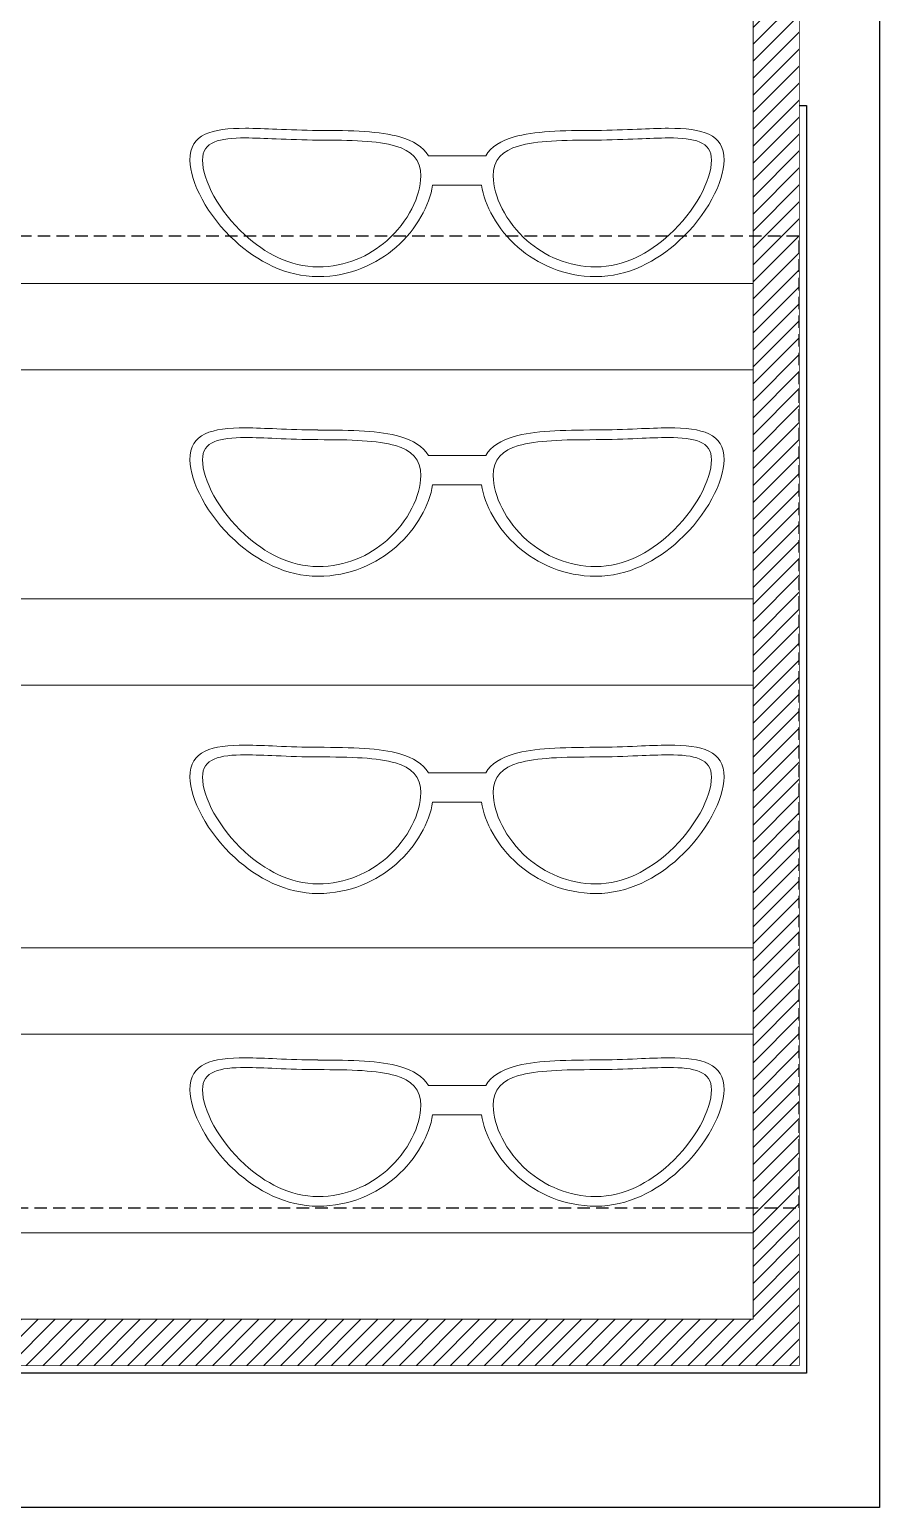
# Model space of a CAD drawing. Header units: millimetres. Extents: x 579 to 4495, y 522 to 1317.
# Drawn here: x 1675 to 1896.3, y 547.7 to 932.4 of the extents above; entities that cross this region are included whole.
import ezdxf

# ---------------------------------------------------------------- set-up
doc = ezdxf.new("R2010")
doc.units = ezdxf.units.MM
doc.set_wipeout_variables(frame=1)
doc.linetypes.add('HIDDEN', pattern=[0.375, 0.25, -0.125])
doc.layers.add('HATCH', color=252, linetype='Continuous', lineweight=5)
doc.layers.add('Reference lines', color=252, linetype='Continuous', lineweight=0)
for name, color, linetype in [('Layer 1', 7, 'Continuous'), ('Plywood (Common)', 22, 'Continuous'), ('wood', 49, 'Continuous')]:
    doc.layers.add(name, color=color, linetype=linetype)

# ---------------------------------------------------------------- blocks, each defined once
blk = doc.blocks.new('A$C5BFB7B3C')
at = {"layer": 'Reference lines', "color": 5, "ltscale": 13}
blk.add_lwpolyline([(716.5, 400), (716.5, 37), (1271.5, 37), (1271.5, 400)], close=True, dxfattribs=at)
at = {"layer": 'wood'}
for points in [[(0, 400), (1292.42, 400), (1292.42, 0), (0, 0)], [(0, 365), (1273.42, 365), (1273.42, 35), (0, 35)]]:
    blk.add_lwpolyline(points, close=True, dxfattribs=at)
at = {"color": 5, "ltscale": 13}
blk.add_wipeout([(716.5, 400), (716.5, 37), (1271.5, 37), (1271.5, 400)], dxfattribs=at).dxf.layer = 'HATCH'
at = {"layer": 'HATCH', "ltscale": 13}
h = blk.add_hatch(dxfattribs=at)
h.set_pattern_fill('ANSI31', color=256, scale=25)
h.set_pattern_definition([(45, (71541.3073, 41447.2295), (-2.20970869, 2.20970869), [])])
h.paths.add_polyline_path([(728.5, 388), (728.5, 49), (1259.5, 49), (1259.5, 388)], flags=16)
h.paths.add_polyline_path([(716.5, 400), (716.5, 37), (1271.5, 37), (1271.5, 400)])
at = {"layer": 'Layer 1', "color": 251, "lineweight": 5}
for points, knots in [([(1189.89, 351.93), (1189.89, 351.93), (1174.96, 351.93), (1174.96, 351.93), (1174.96, 351.93), (1173.54, 354.28), (1171.02, 355.82), (1167.54, 356.83), (1167.54, 356.83), (1162.39, 358.33), (1155.12, 358.55), (1146.2, 358.55), (1146.2, 358.55), (1146.2, 358.55), (1146.2, 358.55), (1146.2, 358.55), (1146.2, 358.55), (1142.42, 358.55), (1138.81, 358.71), (1135.48, 358.85), (1135.48, 358.85), (1132.53, 358.98), (1129.76, 359.09), (1127.31, 359.09), (1127.31, 359.09), (1118.55, 359.09), (1112.87, 357.7), (1112.87, 350.81), (1112.87, 350.81), (1112.87, 350.81), (1112.87, 350.81), (1112.87, 350.81), (1112.87, 350.81), (1112.87, 345.08), (1117.44, 336.32), (1124.61, 329.75), (1124.61, 329.75), (1130.4, 324.44), (1137.92, 320.48), (1146.2, 320.48), (1146.2, 320.48), (1154.53, 320.48), (1161.47, 323.69), (1166.56, 328.14), (1166.56, 328.14), (1171.93, 332.85), (1175.27, 339.02), (1176.07, 344.28), (1176.07, 344.28), (1176.07, 344.28), (1188.77, 344.28), (1188.77, 344.28), (1188.77, 344.28), (1189.57, 339.02), (1192.9, 332.85), (1198.27, 328.14), (1198.27, 328.14), (1203.36, 323.69), (1210.29, 320.48), (1218.63, 320.48), (1218.63, 320.48), (1226.9, 320.48), (1234.43, 324.44), (1240.21, 329.75), (1240.21, 329.75), (1247.38, 336.32), (1251.96, 345.08), (1251.96, 350.81), (1251.96, 350.81), (1251.96, 350.81), (1251.96, 350.81), (1251.96, 350.81), (1251.96, 350.81), (1251.96, 357.7), (1246.27, 359.09), (1237.52, 359.09), (1237.52, 359.09), (1235.06, 359.09), (1232.29, 358.98), (1229.35, 358.85), (1229.35, 358.85), (1226.02, 358.71), (1222.41, 358.55), (1218.63, 358.55), (1218.63, 358.55), (1209.71, 358.55), (1202.44, 358.34), (1197.28, 356.83), (1197.28, 356.83), (1193.8, 355.82), (1191.3, 354.28), (1189.89, 351.93)], [0, 0, 0, 0, 0.043478, 0.043478, 0.043478, 0.043478, 0.086957, 0.086957, 0.086957, 0.086957, 0.130435, 0.130435, 0.130435, 0.130435, 0.173913, 0.173913, 0.173913, 0.173913, 0.217391, 0.217391, 0.217391, 0.217391, 0.26087, 0.26087, 0.26087, 0.26087, 0.304348, 0.304348, 0.304348, 0.304348, 0.347826, 0.347826, 0.347826, 0.347826, 0.391304, 0.391304, 0.391304, 0.391304, 0.434783, 0.434783, 0.434783, 0.434783, 0.478261, 0.478261, 0.478261, 0.478261, 0.521739, 0.521739, 0.521739, 0.521739, 0.565217, 0.565217, 0.565217, 0.565217, 0.608696, 0.608696, 0.608696, 0.608696, 0.652174, 0.652174, 0.652174, 0.652174, 0.695652, 0.695652, 0.695652, 0.695652, 0.73913, 0.73913, 0.73913, 0.73913, 0.782609, 0.782609, 0.782609, 0.782609, 0.826087, 0.826087, 0.826087, 0.826087, 0.869565, 0.869565, 0.869565, 0.869565, 0.913043, 0.913043, 0.913043, 0.913043, 0.956522, 0.956522, 0.956522, 0.956522, 1, 1, 1, 1]), ([(1146.2, 356.04), (1154.77, 356.04), (1161.72, 355.84), (1166.39, 354.48), (1166.39, 354.48), (1170.63, 353.25), (1172.98, 350.94), (1172.98, 346.66), (1172.98, 346.66), (1172.98, 341.5), (1169.79, 334.78), (1164.1, 329.8), (1164.1, 329.8), (1159.59, 325.84), (1153.49, 323), (1146.2, 323), (1146.2, 323), (1139.01, 323), (1132.34, 326.57), (1127.12, 331.36), (1127.12, 331.36), (1120.41, 337.52), (1116.14, 345.59), (1116.14, 350.81), (1116.14, 350.81), (1116.14, 350.81), (1116.14, 350.81), (1116.14, 350.81), (1116.14, 350.81), (1116.14, 355.61), (1120.54, 356.58), (1127.31, 356.58), (1127.31, 356.58), (1129.74, 356.58), (1132.43, 356.46), (1135.3, 356.34), (1135.3, 356.34), (1138.7, 356.2), (1142.39, 356.03), (1146.2, 356.03), (1146.2, 356.03), (1146.2, 356.03), (1146.2, 356.04), (1146.2, 356.04)], [0, 0, 0, 0, 0.090909, 0.090909, 0.090909, 0.090909, 0.181818, 0.181818, 0.181818, 0.181818, 0.272727, 0.272727, 0.272727, 0.272727, 0.363636, 0.363636, 0.363636, 0.363636, 0.454545, 0.454545, 0.454545, 0.454545, 0.545455, 0.545455, 0.545455, 0.545455, 0.636364, 0.636364, 0.636364, 0.636364, 0.727273, 0.727273, 0.727273, 0.727273, 0.818182, 0.818182, 0.818182, 0.818182, 0.909091, 0.909091, 0.909091, 0.909091, 1, 1, 1, 1]), ([(1198.43, 354.48), (1203.1, 355.84), (1210.05, 356.03), (1218.63, 356.03), (1218.63, 356.03), (1222.44, 356.03), (1226.12, 356.2), (1229.53, 356.34), (1229.53, 356.34), (1232.39, 356.46), (1235.08, 356.58), (1237.52, 356.58), (1237.52, 356.58), (1244.29, 356.58), (1248.69, 355.61), (1248.69, 350.81), (1248.69, 350.81), (1248.69, 350.81), (1248.69, 350.81), (1248.69, 350.81), (1248.69, 350.81), (1248.69, 345.59), (1244.41, 337.52), (1237.7, 331.36), (1237.7, 331.36), (1232.48, 326.57), (1225.81, 323), (1218.63, 323), (1218.63, 323), (1211.34, 323), (1205.24, 325.84), (1200.72, 329.8), (1200.72, 329.8), (1195.04, 334.78), (1191.84, 341.5), (1191.84, 346.66), (1191.84, 346.66), (1191.84, 350.94), (1194.2, 353.25), (1198.43, 354.48)], [0, 0, 0, 0, 0.1, 0.1, 0.1, 0.1, 0.2, 0.2, 0.2, 0.2, 0.3, 0.3, 0.3, 0.3, 0.4, 0.4, 0.4, 0.4, 0.5, 0.5, 0.5, 0.5, 0.6, 0.6, 0.6, 0.6, 0.7, 0.7, 0.7, 0.7, 0.8, 0.8, 0.8, 0.8, 0.9, 0.9, 0.9, 0.9, 1, 1, 1, 1]), ([(1189.89, 273.91), (1189.89, 273.91), (1174.96, 273.91), (1174.96, 273.91), (1174.96, 273.91), (1173.54, 276.27), (1171.02, 277.8), (1167.54, 278.82), (1167.54, 278.82), (1162.39, 280.31), (1155.12, 280.53), (1146.2, 280.53), (1146.2, 280.53), (1146.2, 280.53), (1146.2, 280.54), (1146.2, 280.54), (1146.2, 280.54), (1142.42, 280.54), (1138.81, 280.69), (1135.48, 280.84), (1135.48, 280.84), (1132.53, 280.96), (1129.76, 281.08), (1127.31, 281.08), (1127.31, 281.08), (1118.55, 281.08), (1112.87, 279.68), (1112.87, 272.79), (1112.87, 272.79), (1112.87, 272.79), (1112.87, 272.79), (1112.87, 272.79), (1112.87, 272.79), (1112.87, 267.06), (1117.44, 258.31), (1124.61, 251.73), (1124.61, 251.73), (1130.4, 246.43), (1137.92, 242.46), (1146.2, 242.46), (1146.2, 242.46), (1154.53, 242.46), (1161.47, 245.67), (1166.56, 250.13), (1166.56, 250.13), (1171.93, 254.84), (1175.27, 261), (1176.07, 266.27), (1176.07, 266.27), (1176.07, 266.27), (1188.77, 266.27), (1188.77, 266.27), (1188.77, 266.27), (1189.57, 261), (1192.9, 254.84), (1198.27, 250.13), (1198.27, 250.13), (1203.36, 245.67), (1210.29, 242.46), (1218.63, 242.46), (1218.63, 242.46), (1226.9, 242.46), (1234.43, 246.43), (1240.21, 251.73), (1240.21, 251.73), (1247.38, 258.31), (1251.96, 267.06), (1251.96, 272.79), (1251.96, 272.79), (1251.96, 272.79), (1251.96, 272.79), (1251.96, 272.79), (1251.96, 272.79), (1251.96, 279.68), (1246.27, 281.08), (1237.52, 281.08), (1237.52, 281.08), (1235.06, 281.08), (1232.29, 280.96), (1229.35, 280.84), (1229.35, 280.84), (1226.02, 280.69), (1222.41, 280.54), (1218.63, 280.54), (1218.63, 280.54), (1209.71, 280.54), (1202.44, 280.32), (1197.28, 278.82), (1197.28, 278.82), (1193.8, 277.8), (1191.3, 276.27), (1189.89, 273.91)], [0, 0, 0, 0, 0.043478, 0.043478, 0.043478, 0.043478, 0.086957, 0.086957, 0.086957, 0.086957, 0.130435, 0.130435, 0.130435, 0.130435, 0.173913, 0.173913, 0.173913, 0.173913, 0.217391, 0.217391, 0.217391, 0.217391, 0.26087, 0.26087, 0.26087, 0.26087, 0.304348, 0.304348, 0.304348, 0.304348, 0.347826, 0.347826, 0.347826, 0.347826, 0.391304, 0.391304, 0.391304, 0.391304, 0.434783, 0.434783, 0.434783, 0.434783, 0.478261, 0.478261, 0.478261, 0.478261, 0.521739, 0.521739, 0.521739, 0.521739, 0.565217, 0.565217, 0.565217, 0.565217, 0.608696, 0.608696, 0.608696, 0.608696, 0.652174, 0.652174, 0.652174, 0.652174, 0.695652, 0.695652, 0.695652, 0.695652, 0.73913, 0.73913, 0.73913, 0.73913, 0.782609, 0.782609, 0.782609, 0.782609, 0.826087, 0.826087, 0.826087, 0.826087, 0.869565, 0.869565, 0.869565, 0.869565, 0.913043, 0.913043, 0.913043, 0.913043, 0.956522, 0.956522, 0.956522, 0.956522, 1, 1, 1, 1]), ([(1146.2, 278.02), (1154.77, 278.02), (1161.72, 277.82), (1166.39, 276.47), (1166.39, 276.47), (1170.63, 275.24), (1172.98, 272.93), (1172.98, 268.64), (1172.98, 268.64), (1172.98, 263.48), (1169.79, 256.76), (1164.1, 251.78), (1164.1, 251.78), (1159.59, 247.82), (1153.49, 244.98), (1146.2, 244.98), (1146.2, 244.98), (1139.01, 244.98), (1132.34, 248.56), (1127.12, 253.34), (1127.12, 253.34), (1120.41, 259.5), (1116.14, 267.58), (1116.14, 272.79), (1116.14, 272.79), (1116.14, 272.79), (1116.14, 272.79), (1116.14, 272.79), (1116.14, 272.79), (1116.14, 277.59), (1120.54, 278.56), (1127.31, 278.56), (1127.31, 278.56), (1129.74, 278.56), (1132.43, 278.45), (1135.3, 278.32), (1135.3, 278.32), (1138.7, 278.18), (1142.39, 278.02), (1146.2, 278.02), (1146.2, 278.02), (1146.2, 278.02), (1146.2, 278.02), (1146.2, 278.02)], [0, 0, 0, 0, 0.090909, 0.090909, 0.090909, 0.090909, 0.181818, 0.181818, 0.181818, 0.181818, 0.272727, 0.272727, 0.272727, 0.272727, 0.363636, 0.363636, 0.363636, 0.363636, 0.454545, 0.454545, 0.454545, 0.454545, 0.545455, 0.545455, 0.545455, 0.545455, 0.636364, 0.636364, 0.636364, 0.636364, 0.727273, 0.727273, 0.727273, 0.727273, 0.818182, 0.818182, 0.818182, 0.818182, 0.909091, 0.909091, 0.909091, 0.909091, 1, 1, 1, 1]), ([(1198.43, 276.47), (1203.1, 277.82), (1210.05, 278.02), (1218.63, 278.02), (1218.63, 278.02), (1222.44, 278.02), (1226.12, 278.18), (1229.53, 278.32), (1229.53, 278.32), (1232.39, 278.45), (1235.08, 278.56), (1237.52, 278.56), (1237.52, 278.56), (1244.29, 278.56), (1248.69, 277.59), (1248.69, 272.79), (1248.69, 272.79), (1248.69, 272.79), (1248.69, 272.79), (1248.69, 272.79), (1248.69, 272.79), (1248.69, 267.58), (1244.41, 259.5), (1237.7, 253.34), (1237.7, 253.34), (1232.48, 248.56), (1225.81, 244.98), (1218.63, 244.98), (1218.63, 244.98), (1211.34, 244.98), (1205.24, 247.82), (1200.72, 251.78), (1200.72, 251.78), (1195.04, 256.76), (1191.84, 263.48), (1191.84, 268.64), (1191.84, 268.64), (1191.84, 272.93), (1194.2, 275.24), (1198.43, 276.47)], [0, 0, 0, 0, 0.1, 0.1, 0.1, 0.1, 0.2, 0.2, 0.2, 0.2, 0.3, 0.3, 0.3, 0.3, 0.4, 0.4, 0.4, 0.4, 0.5, 0.5, 0.5, 0.5, 0.6, 0.6, 0.6, 0.6, 0.7, 0.7, 0.7, 0.7, 0.8, 0.8, 0.8, 0.8, 0.9, 0.9, 0.9, 0.9, 1, 1, 1, 1]), ([(1189.89, 191.3), (1189.89, 191.3), (1174.96, 191.3), (1174.96, 191.3), (1174.96, 191.3), (1173.54, 193.65), (1171.02, 195.19), (1167.54, 196.2), (1167.54, 196.2), (1162.39, 197.7), (1155.12, 197.92), (1146.2, 197.92), (1146.2, 197.92), (1146.2, 197.92), (1146.2, 197.92), (1146.2, 197.92), (1146.2, 197.92), (1142.42, 197.92), (1138.81, 198.08), (1135.48, 198.22), (1135.48, 198.22), (1132.53, 198.35), (1129.76, 198.46), (1127.31, 198.46), (1127.31, 198.46), (1118.55, 198.46), (1112.87, 197.07), (1112.87, 190.18), (1112.87, 190.18), (1112.87, 190.18), (1112.87, 190.18), (1112.87, 190.18), (1112.87, 190.18), (1112.87, 184.45), (1117.44, 175.69), (1124.61, 169.12), (1124.61, 169.12), (1130.4, 163.81), (1137.92, 159.85), (1146.2, 159.85), (1146.2, 159.85), (1154.53, 159.85), (1161.47, 163.06), (1166.56, 167.51), (1166.56, 167.51), (1171.93, 172.22), (1175.27, 178.39), (1176.07, 183.65), (1176.07, 183.65), (1176.07, 183.65), (1188.77, 183.65), (1188.77, 183.65), (1188.77, 183.65), (1189.57, 178.39), (1192.9, 172.22), (1198.27, 167.51), (1198.27, 167.51), (1203.36, 163.06), (1210.29, 159.85), (1218.63, 159.85), (1218.63, 159.85), (1226.9, 159.85), (1234.43, 163.81), (1240.21, 169.12), (1240.21, 169.12), (1247.38, 175.69), (1251.96, 184.45), (1251.96, 190.18), (1251.96, 190.18), (1251.96, 190.18), (1251.96, 190.18), (1251.96, 190.18), (1251.96, 190.18), (1251.96, 197.07), (1246.27, 198.46), (1237.52, 198.46), (1237.52, 198.46), (1235.06, 198.46), (1232.29, 198.35), (1229.35, 198.22), (1229.35, 198.22), (1226.02, 198.08), (1222.41, 197.92), (1218.63, 197.92), (1218.63, 197.92), (1209.71, 197.92), (1202.44, 197.7), (1197.28, 196.2), (1197.28, 196.2), (1193.8, 195.19), (1191.3, 193.65), (1189.89, 191.3)], [0, 0, 0, 0, 0.043478, 0.043478, 0.043478, 0.043478, 0.086957, 0.086957, 0.086957, 0.086957, 0.130435, 0.130435, 0.130435, 0.130435, 0.173913, 0.173913, 0.173913, 0.173913, 0.217391, 0.217391, 0.217391, 0.217391, 0.26087, 0.26087, 0.26087, 0.26087, 0.304348, 0.304348, 0.304348, 0.304348, 0.347826, 0.347826, 0.347826, 0.347826, 0.391304, 0.391304, 0.391304, 0.391304, 0.434783, 0.434783, 0.434783, 0.434783, 0.478261, 0.478261, 0.478261, 0.478261, 0.521739, 0.521739, 0.521739, 0.521739, 0.565217, 0.565217, 0.565217, 0.565217, 0.608696, 0.608696, 0.608696, 0.608696, 0.652174, 0.652174, 0.652174, 0.652174, 0.695652, 0.695652, 0.695652, 0.695652, 0.73913, 0.73913, 0.73913, 0.73913, 0.782609, 0.782609, 0.782609, 0.782609, 0.826087, 0.826087, 0.826087, 0.826087, 0.869565, 0.869565, 0.869565, 0.869565, 0.913043, 0.913043, 0.913043, 0.913043, 0.956522, 0.956522, 0.956522, 0.956522, 1, 1, 1, 1]), ([(1146.2, 195.41), (1154.77, 195.41), (1161.72, 195.21), (1166.39, 193.85), (1166.39, 193.85), (1170.63, 192.62), (1172.98, 190.31), (1172.98, 186.03), (1172.98, 186.03), (1172.98, 180.87), (1169.79, 174.15), (1164.1, 169.17), (1164.1, 169.17), (1159.59, 165.21), (1153.49, 162.37), (1146.2, 162.37), (1146.2, 162.37), (1139.01, 162.37), (1132.34, 165.94), (1127.12, 170.73), (1127.12, 170.73), (1120.41, 176.89), (1116.14, 184.96), (1116.14, 190.18), (1116.14, 190.18), (1116.14, 190.18), (1116.14, 190.18), (1116.14, 190.18), (1116.14, 190.18), (1116.14, 194.98), (1120.54, 195.95), (1127.31, 195.95), (1127.31, 195.95), (1129.74, 195.95), (1132.43, 195.83), (1135.3, 195.71), (1135.3, 195.71), (1138.7, 195.57), (1142.39, 195.4), (1146.2, 195.4), (1146.2, 195.4), (1146.2, 195.4), (1146.2, 195.41), (1146.2, 195.41)], [0, 0, 0, 0, 0.090909, 0.090909, 0.090909, 0.090909, 0.181818, 0.181818, 0.181818, 0.181818, 0.272727, 0.272727, 0.272727, 0.272727, 0.363636, 0.363636, 0.363636, 0.363636, 0.454545, 0.454545, 0.454545, 0.454545, 0.545455, 0.545455, 0.545455, 0.545455, 0.636364, 0.636364, 0.636364, 0.636364, 0.727273, 0.727273, 0.727273, 0.727273, 0.818182, 0.818182, 0.818182, 0.818182, 0.909091, 0.909091, 0.909091, 0.909091, 1, 1, 1, 1]), ([(1198.43, 193.85), (1203.1, 195.21), (1210.05, 195.4), (1218.63, 195.4), (1218.63, 195.4), (1222.44, 195.4), (1226.12, 195.57), (1229.53, 195.71), (1229.53, 195.71), (1232.39, 195.83), (1235.08, 195.95), (1237.52, 195.95), (1237.52, 195.95), (1244.29, 195.95), (1248.69, 194.98), (1248.69, 190.18), (1248.69, 190.18), (1248.69, 190.18), (1248.69, 190.18), (1248.69, 190.18), (1248.69, 190.18), (1248.69, 184.96), (1244.41, 176.89), (1237.7, 170.73), (1237.7, 170.73), (1232.48, 165.94), (1225.81, 162.37), (1218.63, 162.37), (1218.63, 162.37), (1211.34, 162.37), (1205.24, 165.21), (1200.72, 169.17), (1200.72, 169.17), (1195.04, 174.15), (1191.84, 180.87), (1191.84, 186.03), (1191.84, 186.03), (1191.84, 190.31), (1194.2, 192.62), (1198.43, 193.85)], [0, 0, 0, 0, 0.1, 0.1, 0.1, 0.1, 0.2, 0.2, 0.2, 0.2, 0.3, 0.3, 0.3, 0.3, 0.4, 0.4, 0.4, 0.4, 0.5, 0.5, 0.5, 0.5, 0.6, 0.6, 0.6, 0.6, 0.7, 0.7, 0.7, 0.7, 0.8, 0.8, 0.8, 0.8, 0.9, 0.9, 0.9, 0.9, 1, 1, 1, 1]), ([(1189.89, 109.89), (1189.89, 109.89), (1174.96, 109.89), (1174.96, 109.89), (1174.96, 109.89), (1173.54, 112.24), (1171.02, 113.78), (1167.54, 114.79), (1167.54, 114.79), (1162.39, 116.29), (1155.12, 116.5), (1146.2, 116.5), (1146.2, 116.5), (1146.2, 116.5), (1146.2, 116.51), (1146.2, 116.51), (1146.2, 116.51), (1142.42, 116.51), (1138.81, 116.66), (1135.48, 116.81), (1135.48, 116.81), (1132.53, 116.94), (1129.76, 117.05), (1127.31, 117.05), (1127.31, 117.05), (1118.55, 117.05), (1112.87, 115.65), (1112.87, 108.76), (1112.87, 108.76), (1112.87, 108.76), (1112.87, 108.76), (1112.87, 108.76), (1112.87, 108.76), (1112.87, 103.04), (1117.44, 94.28), (1124.61, 87.7), (1124.61, 87.7), (1130.4, 82.4), (1137.92, 78.44), (1146.2, 78.44), (1146.2, 78.44), (1154.53, 78.44), (1161.47, 81.64), (1166.56, 86.1), (1166.56, 86.1), (1171.93, 90.81), (1175.27, 96.98), (1176.07, 102.24), (1176.07, 102.24), (1176.07, 102.24), (1188.77, 102.24), (1188.77, 102.24), (1188.77, 102.24), (1189.57, 96.98), (1192.9, 90.81), (1198.27, 86.1), (1198.27, 86.1), (1203.36, 81.64), (1210.29, 78.44), (1218.63, 78.44), (1218.63, 78.44), (1226.9, 78.44), (1234.43, 82.4), (1240.21, 87.7), (1240.21, 87.7), (1247.38, 94.28), (1251.96, 103.04), (1251.96, 108.76), (1251.96, 108.76), (1251.96, 108.76), (1251.96, 108.76), (1251.96, 108.76), (1251.96, 108.76), (1251.96, 115.65), (1246.27, 117.05), (1237.52, 117.05), (1237.52, 117.05), (1235.06, 117.05), (1232.29, 116.94), (1229.35, 116.81), (1229.35, 116.81), (1226.02, 116.66), (1222.41, 116.51), (1218.63, 116.51), (1218.63, 116.51), (1209.71, 116.51), (1202.44, 116.29), (1197.28, 114.79), (1197.28, 114.79), (1193.8, 113.78), (1191.3, 112.24), (1189.89, 109.89)], [0, 0, 0, 0, 0.043478, 0.043478, 0.043478, 0.043478, 0.086957, 0.086957, 0.086957, 0.086957, 0.130435, 0.130435, 0.130435, 0.130435, 0.173913, 0.173913, 0.173913, 0.173913, 0.217391, 0.217391, 0.217391, 0.217391, 0.26087, 0.26087, 0.26087, 0.26087, 0.304348, 0.304348, 0.304348, 0.304348, 0.347826, 0.347826, 0.347826, 0.347826, 0.391304, 0.391304, 0.391304, 0.391304, 0.434783, 0.434783, 0.434783, 0.434783, 0.478261, 0.478261, 0.478261, 0.478261, 0.521739, 0.521739, 0.521739, 0.521739, 0.565217, 0.565217, 0.565217, 0.565217, 0.608696, 0.608696, 0.608696, 0.608696, 0.652174, 0.652174, 0.652174, 0.652174, 0.695652, 0.695652, 0.695652, 0.695652, 0.73913, 0.73913, 0.73913, 0.73913, 0.782609, 0.782609, 0.782609, 0.782609, 0.826087, 0.826087, 0.826087, 0.826087, 0.869565, 0.869565, 0.869565, 0.869565, 0.913043, 0.913043, 0.913043, 0.913043, 0.956522, 0.956522, 0.956522, 0.956522, 1, 1, 1, 1]), ([(1146.2, 113.99), (1154.77, 113.99), (1161.72, 113.8), (1166.39, 112.44), (1166.39, 112.44), (1170.63, 111.21), (1172.98, 108.9), (1172.98, 104.62), (1172.98, 104.62), (1172.98, 99.46), (1169.79, 92.74), (1164.1, 87.75), (1164.1, 87.75), (1159.59, 83.8), (1153.49, 80.96), (1146.2, 80.96), (1146.2, 80.96), (1139.01, 80.96), (1132.34, 84.53), (1127.12, 89.31), (1127.12, 89.31), (1120.41, 95.47), (1116.14, 103.55), (1116.14, 108.76), (1116.14, 108.76), (1116.14, 108.76), (1116.14, 108.76), (1116.14, 108.76), (1116.14, 108.76), (1116.14, 113.57), (1120.54, 114.54), (1127.31, 114.54), (1127.31, 114.54), (1129.74, 114.54), (1132.43, 114.42), (1135.3, 114.3), (1135.3, 114.3), (1138.7, 114.15), (1142.39, 113.99), (1146.2, 113.99), (1146.2, 113.99), (1146.2, 113.99), (1146.2, 113.99), (1146.2, 113.99)], [0, 0, 0, 0, 0.090909, 0.090909, 0.090909, 0.090909, 0.181818, 0.181818, 0.181818, 0.181818, 0.272727, 0.272727, 0.272727, 0.272727, 0.363636, 0.363636, 0.363636, 0.363636, 0.454545, 0.454545, 0.454545, 0.454545, 0.545455, 0.545455, 0.545455, 0.545455, 0.636364, 0.636364, 0.636364, 0.636364, 0.727273, 0.727273, 0.727273, 0.727273, 0.818182, 0.818182, 0.818182, 0.818182, 0.909091, 0.909091, 0.909091, 0.909091, 1, 1, 1, 1]), ([(1198.43, 112.44), (1203.1, 113.79), (1210.05, 113.99), (1218.63, 113.99), (1218.63, 113.99), (1222.44, 113.99), (1226.12, 114.15), (1229.53, 114.3), (1229.53, 114.3), (1232.39, 114.42), (1235.08, 114.54), (1237.52, 114.54), (1237.52, 114.54), (1244.29, 114.54), (1248.69, 113.57), (1248.69, 108.76), (1248.69, 108.76), (1248.69, 108.76), (1248.69, 108.76), (1248.69, 108.76), (1248.69, 108.76), (1248.69, 103.55), (1244.41, 95.47), (1237.7, 89.31), (1237.7, 89.31), (1232.48, 84.53), (1225.81, 80.96), (1218.63, 80.96), (1218.63, 80.96), (1211.34, 80.96), (1205.24, 83.8), (1200.72, 87.75), (1200.72, 87.75), (1195.04, 92.74), (1191.84, 99.46), (1191.84, 104.62), (1191.84, 104.62), (1191.84, 108.9), (1194.2, 111.21), (1198.43, 112.44)], [0, 0, 0, 0, 0.1, 0.1, 0.1, 0.1, 0.2, 0.2, 0.2, 0.2, 0.3, 0.3, 0.3, 0.3, 0.4, 0.4, 0.4, 0.4, 0.5, 0.5, 0.5, 0.5, 0.6, 0.6, 0.6, 0.6, 0.7, 0.7, 0.7, 0.7, 0.8, 0.8, 0.8, 0.8, 0.9, 0.9, 0.9, 0.9, 1, 1, 1, 1])]:
    blk.add_open_spline(points, degree=3, knots=knots, dxfattribs=at)
at = {"layer": 'Plywood (Common)', "linetype": 'HIDDEN', "ltscale": 13}
blk.add_lwpolyline([(716.5, 331), (716.5, 78), (1271.5, 78), (1271.5, 331)], close=True, dxfattribs=at)
at = {"layer": 'Reference lines', "color": 5, "ltscale": 13}
blk.add_lwpolyline([(728.5, 388), (728.5, 49), (1259.5, 49), (1259.5, 388)], close=True, dxfattribs=at)
at = {"layer": 'Reference lines', "color": 251, "ltscale": 13}
for points in [[(1259.5, 318.72), (1259.5, 296.18), (728.5, 296.18), (728.5, 318.72)], [(1259.5, 236.61), (1259.5, 214.07), (728.5, 214.07), (728.5, 236.61)], [(1259.5, 145.74), (1259.5, 123.2), (728.5, 123.2), (728.5, 145.74)], [(1259.5, 71.54), (1259.5, 49), (728.5, 49), (728.5, 71.54)]]:
    blk.add_lwpolyline(points, close=True, dxfattribs=at)

msp = doc.modelspace()

# ---------------------------------------------------------------- block references
at = {"layer": 'Reference lines', "color": 0, "ltscale": 13}
msp.add_blockref('A$C5BFB7B3C', (603.87, 547.65), dxfattribs=at)

doc.saveas('drawing.dxf')
